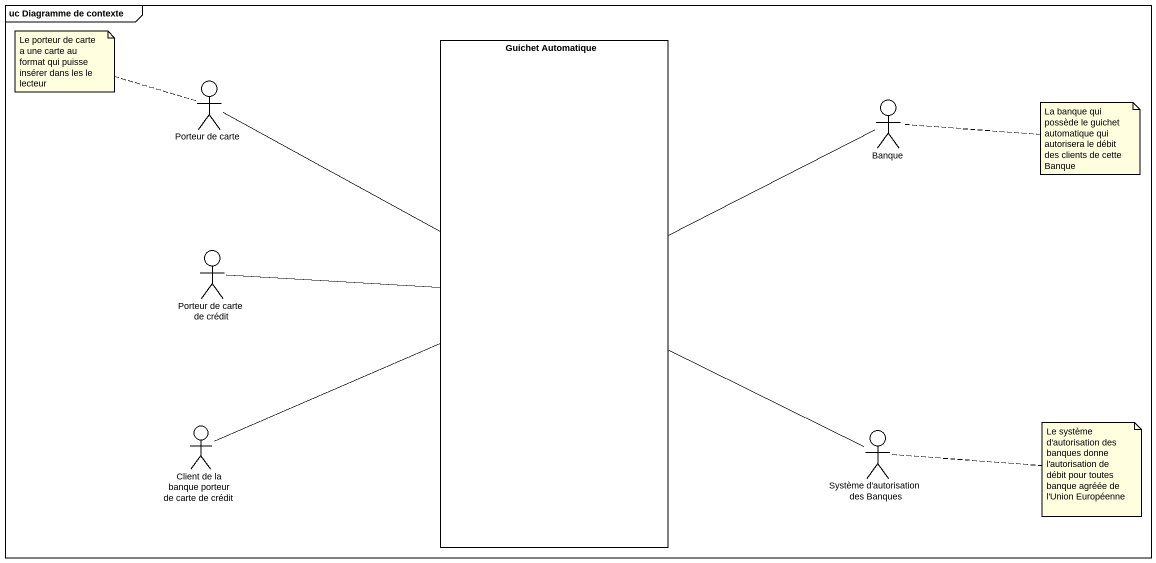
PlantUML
@startuml
mainframe uc Diagramme de contexte
rectangle "Guichet Automatique" as Guichet_Automatique
actor "Porteur de carte" as Porteur_de_carte
actor Banque
actor "Porteur de carte de crédit" as Porteur_de_carte_de_crédit
actor "Client de la banque porteur de carte de crédit" as Client_de_la_banque_porteur
actor "Système d'autorisation des Banques" as Système_d_autorisation_des
Porteur_de_carte -right- Guichet_Automatique
Banque -left- Guichet_Automatique
Porteur_de_carte_de_crédit -right- Guichet_Automatique
Client_de_la_banque_porteur -right- Guichet_Automatique
Système_d_autorisation_des -left- Guichet_Automatique
note left of Porteur_de_carte : Le porteur de carte a une carte au format qui puisse insérer dans les le lecteur
note right of Banque : La banque qui possède le guichet automatique qui autorisera le débit des clients de cette Banque
note right of Système_d_autorisation_des : Le système d'autorisation des banques donne l'autorisation de débit pour toutes banque agréée de l'Union Européenne
@enduml
